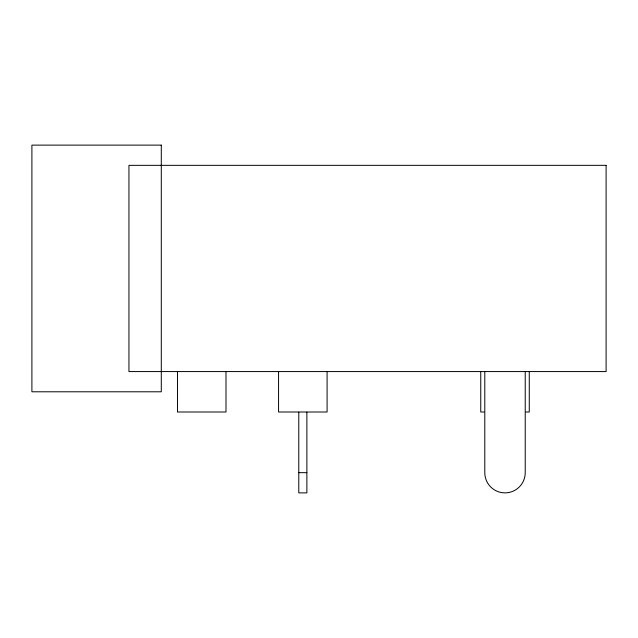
<?xml version="1.0" encoding="UTF-8"?>
<svg xmlns="http://www.w3.org/2000/svg" width="638" height="638" viewBox="0 0 638 638"><rect width="100%" height="100%" fill="white"/><g stroke="black" fill="none" stroke-linecap="round" stroke-linejoin="round"><path stroke-width="0.96" d="M483.995 412.004L480.749 412.004L480.749 371.571M526.023 412.004L529.269 412.004L529.269 371.571M298.783 472.662L306.87 472.662M525.226 371.571L525.226 472.662A20.217 20.217 0 0 1 505.009 492.879A20.217 20.217 0 0 1 484.792 472.662L484.792 371.571M327.087 371.571L327.087 412.004L278.567 412.004L278.567 371.571M306.87 412.204L306.87 492.879L298.783 492.879L298.783 412.204M225.996 371.571L225.996 412.004L177.476 412.004L177.476 371.571M161.294 145.121L31.9 145.121L31.9 391.788L161.294 391.788L161.294 145.121M606.1 165.338L128.948 165.338L128.948 371.571L606.1 371.571L606.1 165.338"/></g></svg>
